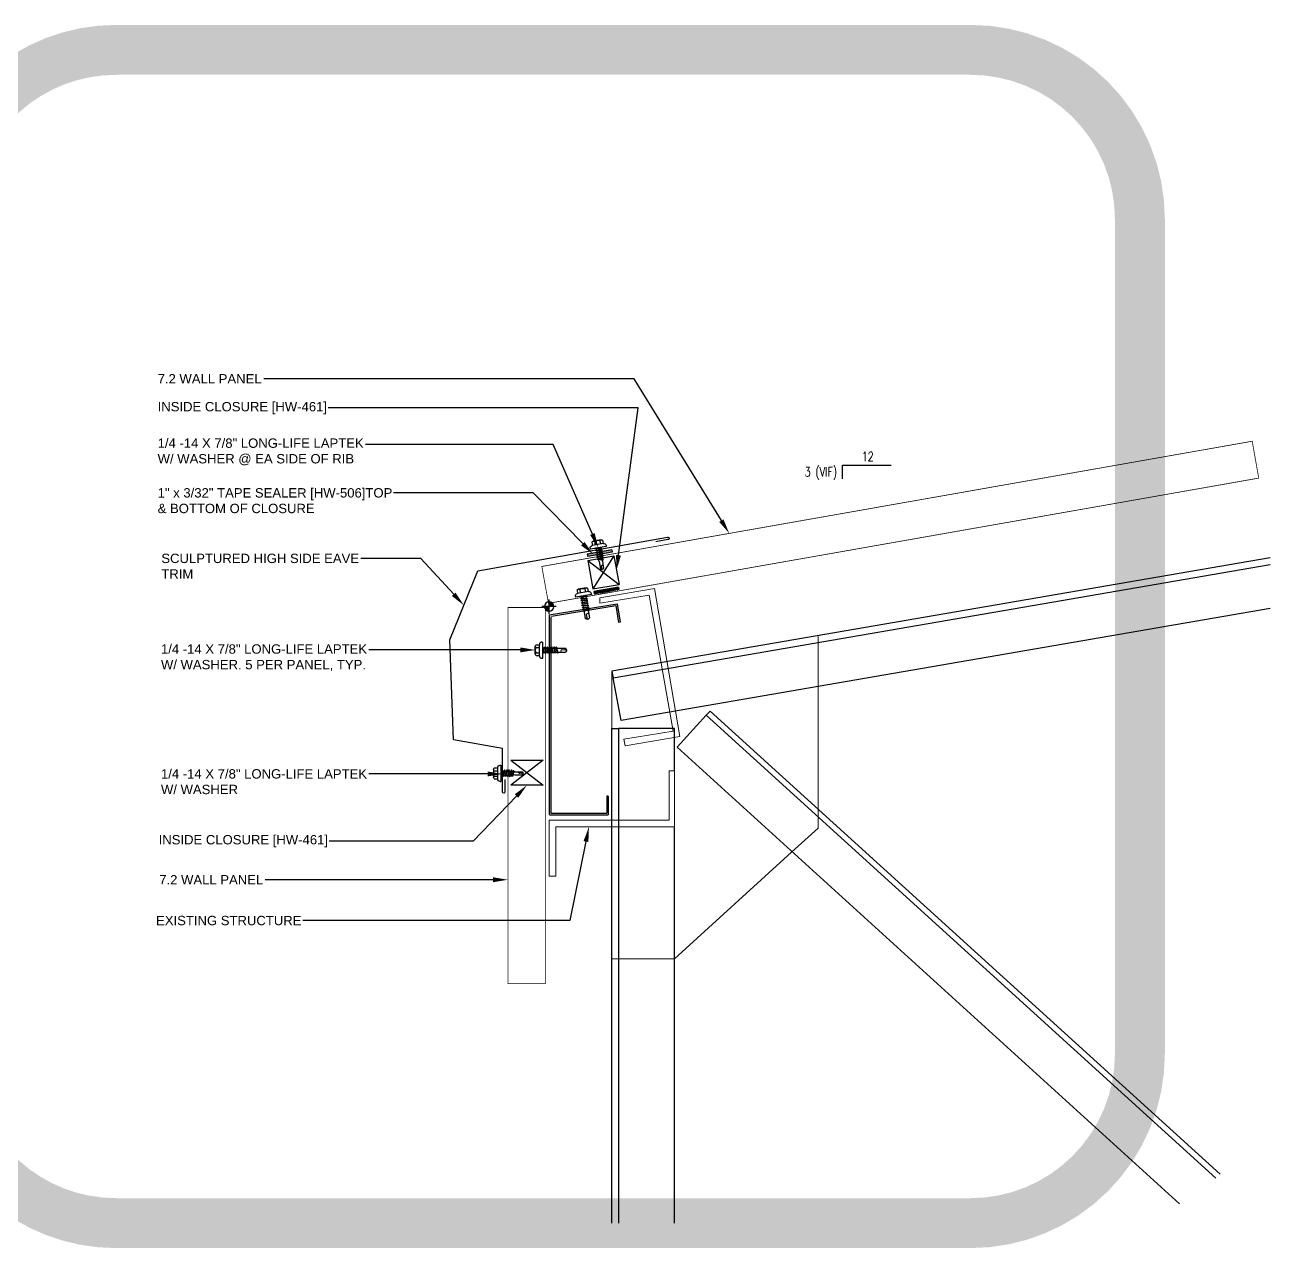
# Model space of a CAD drawing. Header units: inches. Extents: x -33163 to 19162, y -8858 to 30669.
# Drawn here: x -28416.47 to -28366.62, y -311.63 to -262.63 of the extents above; entities that cross this region are included whole.
import ezdxf
from ezdxf import colors
from ezdxf.entities.mleader import LeaderData, LeaderLine
from ezdxf.enums import TextEntityAlignment as Align
from ezdxf.math import Vec2, Vec3

# ---------------------------------------------------------------- set-up
doc = ezdxf.new("R2010")
doc.units = ezdxf.units.IN
doc.linetypes.add('HIDDEN2', pattern=[0.1875, 0.125, -0.0625])
doc.layers.add('07 - Roof Panels', color=6, linetype='Continuous', lineweight=30)
doc.layers.add('A-ANNO-SYMB-48', color=12, linetype='Continuous', lineweight=9)
for name, color, linetype in [('A-ANNO-DIMS-04', 12, 'Continuous'), ('CLOSURE', 8, 'Continuous'), ('FASTENER', 9, 'Continuous'), ('MARK', 1, 'Continuous'), ('SEALANT', 11, 'Continuous'), ('SECTION', 11, 'Continuous'), ('STLA', 12, 'Continuous'), ('TAPE', 9, 'Continuous'), ('TEXT', 7, 'Continuous'), ('TRIM', 4, 'Continuous'), ('TRUSS_Geometry', 12, 'Continuous')]:
    doc.layers.add(name, color=color, linetype=linetype)
doc.styles.add('Sheffield', font='arial.ttf', dxfattribs={"height": 0.175})
doc.styles.add('TEXT1', font='ROMANS.shx', dxfattribs={"width": 0.75, "height": 0.375})

# ---------------------------------------------------------------- blocks, each defined once
blk = doc.blocks.new('slopl1')
at = {"layer": 'MARK', "color": 6}
blk.add_lwpolyline([(0, 0), (0, 0.1367525903501203), (0.4871004271800828, 0.1367525903501203)], dxfattribs=at)
at = {"layer": 'MARK', "color": 2, "style": 'TEXT1', "width": 0.75}
blk.add_text('12', height=0.09375, dxfattribs=at).set_placement((0.1908952262828523, 0.1779031707440311))
blk.add_attdef('SLOPL1', text='', height=0.09375, dxfattribs=at).set_placement((-0.05491703184622815, 0.02434748881376726), align=Align.RIGHT)
blk = doc.blocks.new('A$C6938402A')
at = {"layer": 'TAPE'}
h = blk.add_hatch(dxfattribs=at)
h.set_pattern_fill('DOTS', color=256, scale=0.35, angle=270, style=0)
h.set_pattern_definition([(270, (-22.33236439101825, -26.37948669474498), (0.021875, -0.0109375), [0, -0.021875])])
h.paths.add_polyline_path([(-0.5632891269998694, -0.04012675334995918), (-0.5470096103435971, -0.1324524801948535), (0.4377981426686121, 0.04119569747206954), (0.4215186260123395, 0.1335214243169638)])
at = {"layer": 'SEALANT'}
for p, q in [((-0.5632891269998694, -0.04012675334995919), (0.4215186260123396, 0.1335214243169638)), ((-0.5470096103435971, -0.1324524801948535), (0.4377981426686119, 0.04119569747206953)), ((0.4215186260123396, 0.1335214243169638), (0.4377981426686119, 0.04119569747206953)), ((-0.5632891269998694, -0.04012675334995919), (-0.5470096103435971, -0.1324524801948535))]:
    blk.add_line(p, q, dxfattribs=at)
blk = doc.blocks.new('fz9')
at = {"layer": 'FASTENER'}
for p, q in [((-0.3239869099777284, 0.07118593604934631), (-0.3239869099777284, 0.03687668227666308)), ((-0.3239869099777284, 0.03687668227666308), (0.3239869099777355, 0.03687668227667018)), ((-0.223986909977727, 0.1711859360493477), (0.2153937419536316, 0.1711859360493477)), ((-0.2153937419536991, 0.3050714620366151), (-0.2153937419536991, 0.1711859360493477)), ((-0.1609646679306405, 0.3365750513696995), (0.1609646679305019, 0.3365750513696995)), ((-0.1392066887307823, -0.01595464254284451), (0.04582591967606753, 0.03687668227666308)), ((-0.1065355939074006, 0.3050714620366008), (-0.1065355939074006, 0.1711859360493477)), ((-0.1035412740826605, -0.03605399481664762), (0.139206688730793, 0.03325647204157178)), ((-0.08628439506888164, 0.03687668227666308), (0.0862843950688923, 0.03687668227666308)), ((-0.08628439506888164, 0.03687668227666308), (-0.08628439506888164, -0.0008440363058213052)), ((0.0862843950688923, 0.03687668227666308), (0.1327827852442898, 0.03687668227666308)), ((0.0862843950688923, 0.01814586580454858), (0.0862843950688923, -0.04246842597596867)), ((0.1065355939074077, 0.3050714620366008), (0.1065355939074077, 0.1711859360493477)), ((0.139206688730793, 0.03325647204156468), (0.1327827852442898, 0.03687668227666308)), ((0.2153937419536316, 0.3050714620365582), (0.2153937419536316, 0.1711859360493477)), ((0.3239869099776644, 0.07118593604935342), (0.3239869099776644, 0.03687668227666308)), ((-0.1035412740826605, -0.03605399481664762), (-0.1392066887307823, -0.01595464254284451)), ((-0.1392066887307823, -0.1068516327777118), (0.1035412740826676, -0.03754116591949952)), ((-0.1035412740826605, -0.1269509850515149), (-0.1392066887307823, -0.1068516327777118)), ((-0.1392066887307823, -0.1977486230125791), (0.1035412740826676, -0.1284381561543668)), ((-0.1035412740826605, -0.2178479752863822), (-0.1392066887307823, -0.1977486230125791)), ((-0.1392066887307823, -0.2886456132474464), (0.1035412740826676, -0.2193351463892341)), ((-0.1035412740826605, -0.3087449655212495), (-0.1392066887307823, -0.2886456132474464)), ((-0.1392066887307823, -0.3795426034823137), (0.1035412740826676, -0.3102321366241014)), ((-0.1035412740826605, -0.3996419557561168), (-0.1392066887307823, -0.3795426034823137)), ((-0.1392066887307823, -0.470439593717181), (0.1035412740826676, -0.4011291268589687)), ((-0.1035412740826605, -0.4905389459909841), (-0.1392066887307823, -0.470439593717181)), ((-0.1392066887307823, -0.5613365839520483), (0.1035412740826676, -0.492026117093836)), ((-0.1035412740826605, -0.1269509850515149), (0.139206688730793, -0.05764051819330263)), ((-0.1035412740826605, -0.2178479752863822), (0.139206688730793, -0.1485375084281699)), ((-0.1035412740826605, -0.3087449655212495), (0.139206688730793, -0.2394344986630372)), ((-0.1035412740826605, -0.3996419557561168), (0.139206688730793, -0.3303314888979045)), ((-0.1035412740826605, -0.4905389459909841), (0.139206688730793, -0.4212284791327718)), ((-0.08628439506888164, -0.03112673476017846), (-0.08628439506888164, -0.09174102654068861)), ((-0.08628439506888164, -0.1220237249950387), (-0.08628439506888164, -0.1826380167755559)), ((-0.08628439506888164, -0.212920715229906), (-0.08628439506888164, -0.2735350070104161)), ((-0.08628439506888164, -0.3038177054647804), (-0.08628439506888164, -0.3644319972452834)), ((-0.08628439506888164, -0.3947146956996406), (-0.08628439506888164, -0.4553289874801578)), ((-0.08628439506888164, -0.485611685934515), (-0.08628439506888164, -0.5462259777150251)), ((0.0862843950688923, -0.07275112443033294), (0.0862843950688923, -0.133365416210836)), ((0.0862843950688923, -0.1636481146651931), (0.0862843950688923, -0.2242624064457033)), ((0.0862843950688923, -0.2545451049000533), (0.0862843950688923, -0.3151593966805635)), ((0.0862843950688923, -0.3454420951349206), (0.0862843950688923, -0.4060563869154308)), ((0.0862843950688923, -0.436339085369795), (0.0862843950688923, -0.4969533771503052)), ((0.139206688730793, -0.05764051819330263), (0.1035412740826711, -0.03754116591949952)), ((0.139206688730793, -0.1485375084281699), (0.1035412740826711, -0.1284381561543668)), ((0.139206688730793, -0.2394344986630372), (0.1035412740826711, -0.2193351463892341)), ((0.139206688730793, -0.3303314888979045), (0.1035412740826711, -0.3102321366241014)), ((0.139206688730793, -0.4212284791327718), (0.1035412740826711, -0.4011291268589687)), ((0.139206688730793, -0.5121254693676391), (0.1035412740826711, -0.492026117093836)), ((-0.1035412740826605, -0.5814359362258514), (-0.1392066887307823, -0.5613365839520483)), ((-0.1035412740826605, -0.5814359362258514), (0.139206688730793, -0.5121254693676391)), ((-0.08628439506888164, -0.5765086761693752), (-0.08628439506888164, -0.868544316038502)), ((5.329070518200751e-15, -0.9293028917073229), (-0.08628439506888164, -0.868544316038502)), ((-0.001865008937125268, -0.9136800766730744), (0.01426312099517268, -0.727003105430164)), ((5.329070518200751e-15, -0.9293028917073229), (0.0862843950688923, -0.8685443160385162)), ((0.0862843950688923, -0.5272360756046623), (0.0862843950688923, -0.8685443160385091))]:
    blk.add_line(p, q, dxfattribs=at)
for centre, radius, start, end in [((-0.223986909977727, 0.07118593604934631), 0.1, 90.0000000000005, 180), ((-0.1609646679306405, 0.2738044223143987), 0.06277062905529672, 29.87541791658705, 150.1245820834162), ((-3.375077994860476e-14, 0.1410371533071171), 0.195594190122193, 56.99742822392973, 123.0025717760438), ((0.1609646679305019, 0.2738044223143987), 0.06277062905529672, 29.87541791658385, 150.1245820834129), ((0.2239869099776666, 0.07118593604935342), 0.1, 0, 90.00000000000081), ((-0.04603865864854662, -0.7388825388671378), 0.06146076445166339, 11.14454555051887, 130.9060011362953), ((0.05438377417666196, -0.9148879781117429), 0.05626175101849599, 55.45845230643774, 194.8453903687717)]:
    blk.add_arc(centre, radius, start, end, dxfattribs=at)
blk = doc.blocks.new('wp')
at = {"layer": 'SECTION'}
for p, q in [((-0.0958368052233709, 0), (0.0958368052233709, 0)), ((0, -0.0958368052233709), (0, 0.0958368052233709))]:
    blk.add_line(p, q, dxfattribs=at)
at = {"layer": 'SECTION', "const_width": 0.0625}
for points in [[(0, 0.03125, 0.4142135623730951), (-0.03125, 0, 1)], [(0, -0.03125, 0.4142135623730951), (0.03125, 0, 1)]]:
    blk.add_lwpolyline(points, format="xyb", dxfattribs=at)
at = {"layer": 'SECTION'}
blk.add_circle((0, 0), 0.0625, dxfattribs=at)
blk = doc.blocks.new('fz5')
at = {"layer": 'FASTENER'}
for p, q in [((-0.3257336523008476, 0.0711859360493392), (-0.3257336523008476, 0.03687668227665597)), ((-0.3257336523008476, 0.03687668227665597), (0.3222401676546127, 0.03687668227666308)), ((-0.2257336523008497, 0.1711859360493406), (0.2136469996305088, 0.1711859360493406)), ((-0.2171404842768219, 0.305071462036608), (-0.2171404842768219, 0.1711859360493406)), ((-0.1627114102537632, 0.3365750513696923), (0.1592179256073791, 0.3365750513696923)), ((-0.1409534310539051, -0.01403083081205381), (0.03734135838194774, 0.03687668227666308)), ((-0.1082823362305234, 0.3050714620365937), (-0.1082823362305234, 0.1711859360493406)), ((-0.1052880164057832, -0.03413018308585691), (0.1374599464076702, 0.03518028377235538)), ((-0.08803113739200441, 0.03687668227666308), (-0.08803113739200441, 0.001079775424969398)), ((-0.08803113739200441, 0.03687668227666308), (0.08453765274576597, 0.03687668227666308)), ((0.08453765274576597, 0.03687668227666308), (0.1344497620375265, 0.03687668227666308)), ((0.08453765274576952, 0.02006967753533218), (0.08453765274576952, -0.04054461424517797)), ((0.1047888515842885, 0.3050714620365937), (0.1047888515842885, 0.1711859360493406)), ((0.1374599464076702, 0.03518028377235538), (0.1344497620375265, 0.03687668227666308)), ((0.2136469996305088, 0.3050714620365511), (0.2136469996305088, 0.1711859360493406)), ((0.3222401676545417, 0.07118593604934631), (0.3222401676545417, 0.03687668227665597)), ((-0.1052880164057832, -0.03413018308585691), (-0.1409534310539051, -0.01403083081205381)), ((-0.1409534310539051, -0.1049278210469211), (0.1017945317595483, -0.03561735418870882)), ((-0.1052880164057832, -0.1250271733207242), (-0.1409534310539051, -0.1049278210469211)), ((-0.1409534310539051, -0.1958248112817884), (0.1017945317595483, -0.1265143444235761)), ((-0.1052880164057832, -0.2159241635555915), (-0.1409534310539051, -0.1958248112817884)), ((-0.1409534310539051, -0.2867218015166557), (0.1017945317595483, -0.2174113346584434)), ((-0.1052880164057832, -0.3068211537904588), (-0.1409534310539051, -0.2867218015166557)), ((-0.1409534310539051, -0.377618791751523), (0.1017945317595483, -0.3083083248933107)), ((-0.1052880164057832, -0.3977181440253261), (-0.1409534310539051, -0.377618791751523)), ((-0.1220416360769754, -0.4631160030395947), (0.0885005517078632, -0.4030010708293048)), ((-0.08637622142885348, -0.4832153553133978), (-0.1220416360769754, -0.4631160030395947)), ((-0.1052880164057832, -0.1250271733207242), (0.1374599464076702, -0.05571670646251192)), ((-0.1052880164057832, -0.2159241635555915), (0.1374599464076702, -0.1466136966973792)), ((-0.1052880164057832, -0.3068211537904588), (0.1374599464076702, -0.2375106869322465)), ((-0.1052880164057832, -0.3977181440253261), (0.1374599464076702, -0.3284076771671138)), ((-0.08803113739200441, -0.02920292302938776), (-0.08803113739200441, -0.0898172148098979)), ((-0.08803113739200441, -0.1200999132642551), (-0.08803113739200441, -0.1807142050447652)), ((-0.08382277888452094, -0.2704096062344377), (-0.08803113739200441, -0.2109969034991224)), ((-0.08637622142885348, -0.4832153553133978), (0.1241659663559851, -0.4231004231031079)), ((-0.07751193847176907, -0.3595046975359182), (-0.08172029697924543, -0.3000919948005958)), ((-0.0712010980590243, -0.4485997888373987), (-0.07540945656649356, -0.3891870861020834)), ((-0.06646003862478622, -0.5155330489947829), (-0.06909861615374169, -0.4782821774035568)), ((0.06299154628657178, -0.5151802129509093), (0.06838567524350125, -0.439027057352412)), ((0.07057495566764871, -0.4081192659146922), (0.07495705135898234, -0.3462537788835007)), ((0.0771463317831298, -0.3153459874457738), (0.08152842747447053, -0.2534805004145895)), ((0.08371770789861799, -0.2225727089768625), (0.08453765274576952, -0.2109969034991224)), ((0.08453765274576952, -0.07082731269954223), (0.08453765274576952, -0.1314416044800453)), ((0.08453765274576952, -0.1617243029344024), (0.08453765274576952, -0.2109969034991224)), ((0.1241659663559851, -0.4231004231031079), (0.0885005517078632, -0.4030010708293048)), ((0.1374599464076702, -0.05571670646251192), (0.1017945317595483, -0.03561735418870882)), ((0.1374599464076702, -0.1466136966973792), (0.1017945317595483, -0.1265143444235761)), ((0.1374599464076702, -0.2375106869322465), (0.1017945317595483, -0.2174113346584434)), ((0.1374599464076702, -0.3284076771671138), (0.1017945317595483, -0.3083083248933107)), ((-0.06646003862478622, -0.5155330489947829), (-0.06646003862478622, -0.819984783339244)), ((-0.001746742323117445, -0.8655537150908543), (-0.06646003862478622, -0.819984783339244)), ((-0.003145499025965393, -0.8538366038151679), (0.008950598423258072, -0.7138288753829869)), ((-0.001746742323117445, -0.8655537150908543), (0.06296655397855133, -0.8199847833392511)), ((0.06296655397855133, -0.5158867690668529), (0.06296655397855133, -0.819984783339244))]:
    blk.add_line(p, q, dxfattribs=at)
for centre, radius, start, end in [((-0.2257336523008497, 0.0711859360493392), 0.1, 90.0000000000005, 180), ((-0.1627114102537632, 0.2738044223143916), 0.06277062905529672, 29.87541791658705, 150.1245820834162), ((-0.001746742323156525, 0.14103715330711), 0.195594190122193, 56.99742822392973, 123.0025717760438), ((0.1592179256073791, 0.2738044223143916), 0.06277062905529672, 29.87541791658385, 150.1245820834129), ((0.2222401676545402, 0.07118593604934631), 0.1, 0, 90.00000000000081), ((-0.03627573630953052, -0.7227384504607173), 0.04609557333874754, 11.14454555051887, 130.9060011362953), ((0.03904108830937147, -0.8547425298941675), 0.04219631326387199, 55.45845230643774, 194.8453903687717), ((0.07296655397854934, -0.5158867690668529), 0.01, 175.9483557626219, 180)]:
    blk.add_arc(centre, radius, start, end, dxfattribs=at)

msp = doc.modelspace()

# ---------------------------------------------------------------- linework, layer by layer
at = {"layer": '07 - Roof Panels'}
for points, const_width in [([(-28395.51004021498, -285.8031101143757), (-28367.07149769934, -280.7886277768399), (-28367.33196996584, -279.3114161473219), (-28395.77639419255, -284.3269355892104)], 0.02999999999999999), ([(-28395.63184535292, -301.0347667149787), (-28395.63184535292, -285.9710674069853), (-28397.13184535292, -285.9710677388053), (-28397.13184535292, -301.0347667149787)], 0.03)]:
    msp.add_lwpolyline(points, close=True, dxfattribs=dict(at, const_width=const_width))
at = {"layer": 'A-ANNO-SYMB-48', "linetype": 'HIDDEN2', "const_width": 2, "flags": 128}
msp.add_lwpolyline([(-28419.60187610607, -270.4141743444279), (-28419.60187610607, -303.8515537685971, 0.4142135623730958), (-28412.82187610606, -310.6315537685959), (-28378.60963331084, -310.6315537685959, 0.4142135623730943), (-28371.82963331084, -303.8515537685971), (-28371.82963331084, -270.4141743444279, 0.414213562373095), (-28378.60963331084, -263.6341743444291), (-28412.82187610606, -263.6341743444291, 0.414213562373095)], format="xyb", close=True, dxfattribs=at)
at = {"layer": 'CLOSURE'}
for p, q in [((-28393.93274696444, -284.0872009316178), (-28392.88701015578, -283.9028093175317)), ((-28393.93274696444, -284.0872009316178), (-28392.68555272778, -285.045331166372)), ((-28393.93274696444, -284.0872009316178), (-28393.73128953644, -285.229722780458)), ((-28392.88701015578, -283.9028093175317), (-28393.73128953644, -285.229722780458)), ((-28392.88701015578, -283.9028093175317), (-28392.68555272778, -285.045331166372)), ((-28393.73128953644, -285.229722780458), (-28392.68555272778, -285.045331166372)), ((-28397.02057137835, -292.0909044900751), (-28395.72806306223, -292.0909044900751)), ((-28395.72806306223, -292.0909044900751), (-28397.02057137835, -293.0909044900751)), ((-28397.02057137835, -292.0909044900751), (-28395.72806306223, -293.0909044900751)), ((-28395.72806306223, -293.0909044900751), (-28397.02057137835, -293.0909044900751))]:
    msp.add_line(p, q, dxfattribs=at)
at = {"layer": 'STLA'}
for p, q in [((-28395.47617108215, -286.2641226128944), (-28392.76246870717, -285.8187919266966)), ((-28395.39254846304, -286.3137357476644), (-28392.81402260919, -285.8905881326336)), ((-28392.81402260919, -285.8905881326336), (-28392.70268993764, -286.5690137263755)), ((-28392.76246870717, -285.8187919266966), (-28392.64101488367, -286.5588925744178)), ((-28395.47617108215, -286.2641226128944), (-28395.47617108215, -294.2641226128944)), ((-28395.41367108215, -286.3386072124316), (-28395.41367108215, -294.2116788859458)), ((-28392.64101488367, -286.5588925744178), (-28392.70268993764, -286.5690137263755)), ((-28393.1776753289, -293.5243452045415), (-28393.17769873574, -294.2118452041441)), ((-28393.11517532893, -293.5243473324372), (-28393.1776753289, -293.5243452045415)), ((-28393.11517532893, -293.5243473324372), (-28393.11520086367, -294.2743473320024)), ((-28395.46611693696, -294.274177100393), (-28393.11520086367, -294.2743473320024)), ((-28395.41367108215, -294.2116788859457), (-28393.17769873574, -294.2118452041441))]:
    msp.add_line(p, q, dxfattribs=at)
at = {"layer": 'TRIM'}
msp.add_lwpolyline([(-28397.25305203908, -292.8633394520343), (-28397.25305203908, -293.3633394520343, -0.9204774133331328), (-28397.34680203908, -293.3633394520343), (-28397.34680203908, -291.6133394520343), (-28399.3164175451, -291.2660430967004), (-28399.45601553191, -287.2684797886241), (-28398.33721564873, -284.4993529061658), (-28390.74143523722, -283.1600118800822, -1.163718584525866), (-28390.72515572056, -283.2523376069266), (-28391.21755959707, -283.3391616957603)], format="xyb", dxfattribs=at)
at = {"layer": 'TRUSS_Geometry', "lineweight": 25}
for points in [[(-28366.61594110965, -283.9762875041733), (-28392.97633700014, -288.5198265306617), (-28392.92303300014, -288.7865095306624)], [(-28366.61594110965, -286.0117592268343), (-28392.6029646668, -290.4931745306621), (-28392.92303300014, -288.7865095306624), (-28366.61594110965, -284.252148170156)], [(-28392.97633700014, -310.6315537685959), (-28392.97633700014, -290.8131615306629), (-28392.70965400014, -290.8131615306629)], [(-28390.4696636668, -292.5198265306626), (-28390.4696636668, -290.8131615306629), (-28392.70965400014, -290.8131615306629), (-28392.70965400014, -310.6315537685959)], [(-28390.4696636668, -310.6315537685959), (-28390.4696636668, -294.7598168639952)]]:
    msp.add_lwpolyline(points, dxfattribs=at)
at = {"layer": 'TRUSS_Geometry', "lineweight": 18}
for points in [[(-28391.26965831958, -285.213186061912), (-28390.25632498625, -291.1331860619121), (-28392.44299165292, -291.5065190619125), (-28392.49632498625, -291.2398527285786), (-28390.52299165291, -290.9198530619124), (-28391.48299165292, -285.4798527285784), (-28393.45632498625, -285.799852728579), (-28393.45632498625, -285.5865193952459)], [(-28390.4696636668, -294.7598168639952), (-28395.21632700014, -294.7598168639952), (-28395.21632700014, -296.7331648639956), (-28395.48301000014, -296.7331648639956), (-28395.48301000014, -294.4931745306621), (-28390.68296133347, -294.4931745306621), (-28390.68296133347, -292.5198265306626), (-28390.4696636668, -292.5198265306626)]]:
    msp.add_lwpolyline(points, close=True, dxfattribs=at)
at = {"layer": 'TRUSS_Geometry', "lineweight": 13}
for points in [[(-28384.70965400014, -287.1331485306619), (-28384.70965400014, -289.1598411973291), (-28384.70965400014, -294.0131535306618), (-28384.70965400014, -294.813161530662), (-28385.77630433347, -295.7731631973284), (-28390.4696636668, -300.0398461973291), (-28392.97633700014, -300.0398461973291)], [(-28392.97633700014, -288.5198265306617), (-28392.97633700014, -290.8131615306629)], [(-28368.62173824783, -308.6656359276549), (-28389.02964100014, -290.1198428639955), (-28389.18963433347, -290.2798365306617)], [(-28370.24351738636, -309.8541052818091), (-28390.36297433347, -291.5598251973288), (-28389.18963433347, -290.2798365306617), (-28368.79109751313, -308.8278792655428)]]:
    msp.add_lwpolyline(points, dxfattribs=at)

# ---------------------------------------------------------------- block references
at = {"layer": 'FASTENER', "xscale": -1}
for name, p, rotation in [('fz5', (-28393.50814131896, -283.6140115590903), 9.999999999978142), ('fz9', (-28394.10123306508, -285.5394148513993), 9.999999999978142), ('fz5', (-28397.37422283662, -292.6165267055536), 90.00000000000017)]:
    msp.add_blockref(name, p, dxfattribs=dict(at, rotation=rotation))
at = {"layer": 'FASTENER', "rotation": 90.00000000000001}
msp.add_blockref('fz9', (-28395.70167360826, -287.6799501341884), dxfattribs=at)
at = {"layer": 'MARK', "xscale": 4, "yscale": 4, "zscale": 4}
msp.add_blockref('slopl1', (-28383.73148212066, -280.8210187523161), dxfattribs=at).add_auto_attribs({'SLOPL1': '3 (VIF)'})
at = {"layer": 'TEXT', "xscale": -1, "rotation": 19.99999999997787}
for p in [(-28393.51441133398, -283.82072126275), (-28393.25065287906, -285.3165697929459)]:
    msp.add_blockref('A$C6938402A', p, dxfattribs=at)
at = {"layer": 'TEXT', "xscale": -3, "yscale": 3, "zscale": 3}
msp.add_blockref('wp', (-28395.48301000014, -285.9325387878622), dxfattribs=at)

# ---------------------------------------------------------------- leaders
at = {"layer": 'A-ANNO-DIMS-04'}
ml = msp.add_multileader_mtext('Standard', dxfattribs=at)
ml.set_content('\\A1;7.2 WALL PANEL', color=256, style='Sheffield')
ml.set_leader_properties()
ml.build(insert=Vec2(0, 0))
ml.multileader.update_dxf_attribs({"dogleg_length": 0.5, "arrow_head_size": 0.6})
ctx = ml.context
ctx.base_point, ctx.char_height, ctx.arrow_head_size, ctx.landing_gap_size, ctx.plane_origin = Vec3(-28411.28366631176, -276.8110374214884), 0.375, 0.6, 0.125, Vec3(-28395.04191897556, -278.7105802756467)
notes = []
notes.append((ctx, [(0, (1, 1, 0), (-28392.0779332066, -276.8110374214884), (-1, 0), 14.83533747077917, [(0, [(-28388.27220938192, -283.0037453388729)], 0, [])])]))
ctx.mtext.insert, ctx.mtext.width, ctx.mtext.flow_direction = Vec3(-28411.15866631176, -276.6235374214884), 5.559787292148258, 5
ml = msp.add_multileader_mtext('Standard', dxfattribs=at)
ml.set_content('\\A1;INSIDE CLOSURE [HW-461]', color=256, style='Sheffield')
ml.set_leader_properties()
ml.build(insert=Vec2(0, 0))
ml.multileader.update_dxf_attribs({"dogleg_length": 0.5, "arrow_head_size": 0.6})
ctx = ml.context
ctx.base_point, ctx.char_height, ctx.arrow_head_size, ctx.landing_gap_size, ctx.plane_origin = Vec3(-28411.28366631176, -277.9791212587297), 0.375, 0.6, 0.125, Vec3(-28395.42392739242, -282.0629278741161)
notes.append((ctx, [(0, (1, 1, 0), (-28391.92308193372, -277.9791212587297), (-1, 0), 12.41072080368639, [(0, [(-28392.78628144178, -284.4740702419518)], 0, [])])]))
ctx.mtext.insert, ctx.mtext.width, ctx.mtext.flow_direction = Vec3(-28411.15866631176, -277.7395663474064), 7.00542006784076, 5
ml = msp.add_multileader_mtext('Standard', dxfattribs=at)
ml.set_content('1/4 -14 X 7/8" LONG-LIFE LAPTEK W/ WASHER @ EA SIDE OF RIB', color=256, style='Sheffield')
ml.set_leader_properties()
ml.build(insert=Vec2(0, 0))
ml.multileader.update_dxf_attribs({"dogleg_length": 0.5, "arrow_head_size": 0.6})
ctx = ml.context
ctx.base_point, ctx.char_height, ctx.arrow_head_size, ctx.landing_gap_size, ctx.plane_origin = Vec3(-28411.28366631176, -279.442602816104), 0.375, 0.6, 0.125, Vec3(-28388.72727006227, -282.7342848846901)
notes.append((ctx, [(0, (1, 1, 0), (-28395.31701059438, -279.442602816104), (-1, 0), 7.523442893376966, [(0, [(-28393.51282468226, -283.5773917978576)], 0, [])])]))
ctx.mtext.insert, ctx.mtext.width, ctx.mtext.flow_direction = Vec3(-28411.15866631176, -279.1999783277002), 8.425965759214932, 5
ml = msp.add_multileader_mtext('Standard', dxfattribs=at)
ml.set_content('1" x 3/32" TAPE SEALER [HW-506]TOP & BOTTOM OF CLOSURE', color=256, style='Sheffield')
ml.set_leader_properties()
ml.build(insert=Vec2(0, 0))
ml.multileader.update_dxf_attribs({"dogleg_length": 0.5, "arrow_head_size": 0.6})
ctx = ml.context
ctx.base_point, ctx.char_height, ctx.arrow_head_size, ctx.landing_gap_size, ctx.plane_origin = Vec3(-28411.28366631176, -281.3827104517475), 0.375, 0.6, 0.125, Vec3(-28388.72727006227, -284.6743925203335)
notes.append((ctx, [(0, (1, 1, 0), (-28396.12409479854, -281.3827104517475), (-1, 0), 5.591870285396624, [(0, [(-28393.71821369138, -283.8428667786939)], 0, [])])]))
ctx.mtext.insert, ctx.mtext.width, ctx.mtext.flow_direction = Vec3(-28411.15866631176, -281.1908618842168), 9.692793258126812, 5
ml = msp.add_multileader_mtext('Standard', dxfattribs=at)
ml.set_content('SCULPTURED HIGH SIDE EAVE TRIM', color=256, style='Sheffield')
ml.set_leader_properties()
ml.build(insert=Vec2(0, 0))
ml.multileader.update_dxf_attribs({"dogleg_length": 0.5, "arrow_head_size": 0.6})
ctx = ml.context
ctx.base_point, ctx.char_height, ctx.arrow_head_size, ctx.landing_gap_size, ctx.plane_origin = Vec3(-28411.13660611142, -284.0033236809977), 0.375, 0.6, 0.125, Vec3(-28388.72727006227, -287.2950057495838)
notes.append((ctx, [(0, (1, 1, 0), (-28400.62379594037, -284.0033236809977), (-1, 0), 2.396507306112369, [(0, [(-28398.89661559032, -285.8839163473949)], 0, [])])]))
ctx.mtext.insert, ctx.mtext.width, ctx.mtext.flow_direction = Vec3(-28411.01160611142, -283.8158236809977), 8.425965759214932, 5
ml = msp.add_multileader_mtext('Standard', dxfattribs=at)
ml.set_content('1/4 -14 X 7/8" LONG-LIFE LAPTEK W/ WASHER. 5 PER PANEL, TYP.', color=256, style='Sheffield')
ml.set_leader_properties()
ml.build(insert=Vec2(0, 0))
ml.multileader.update_dxf_attribs({"dogleg_length": 0.5, "arrow_head_size": 0.6})
ctx = ml.context
ctx.base_point, ctx.char_height, ctx.arrow_head_size, ctx.landing_gap_size, ctx.plane_origin = Vec3(-28411.15037701233, -287.6709302152594), 0.375, 0.6, 0.125, Vec3(-28388.72727006227, -290.9626122838455)
notes.append((ctx, [(0, (1, 1, 0), (-28400.31065688221, -287.6709302152594), (-1, 0), 2.396507306112369, [(0, [(-28396.03824865963, -287.6709302152594)], 0, [])])]))
ctx.mtext.insert, ctx.mtext.width, ctx.mtext.flow_direction = Vec3(-28411.02537701233, -287.4463394922035), 8.425965759214932, 5
ml = msp.add_multileader_mtext('Standard', dxfattribs=at)
ml.set_content('1/4 -14 X 7/8" LONG-LIFE LAPTEK W/ WASHER', color=256, style='Sheffield')
ml.set_leader_properties()
ml.build(insert=Vec2(0, 0))
ml.multileader.update_dxf_attribs({"dogleg_length": 0.5, "arrow_head_size": 0.6})
ctx = ml.context
ctx.base_point, ctx.char_height, ctx.arrow_head_size, ctx.landing_gap_size, ctx.plane_origin = Vec3(-28411.15037701233, -292.6384512267766), 0.375, 0.6, 0.125, Vec3(-28388.72727006227, -295.9301332953627)
notes.append((ctx, [(0, (1, 1, 0), (-28400.31065688221, -292.6384512267766), (-1, 0), 2.396507306112369, [(0, [(-28397.34680203908, -292.6384512267766)], 0, [])])]))
ctx.mtext.insert, ctx.mtext.width, ctx.mtext.flow_direction = Vec3(-28411.02537701233, -292.4477537506511), 8.425965759214932, 5
ml = msp.add_multileader_mtext('Standard', dxfattribs=at)
ml.set_content('\\A1;INSIDE CLOSURE [HW-461]', color=256, style='Sheffield')
ml.set_leader_properties()
ml.build(insert=Vec2(0, 0))
ml.multileader.update_dxf_attribs({"dogleg_length": 0.5, "arrow_head_size": 0.6})
ctx = ml.context
ctx.base_point, ctx.char_height, ctx.arrow_head_size, ctx.landing_gap_size, ctx.plane_origin = Vec3(-28411.24378703153, -295.3247244550148), 0.375, 0.6, 0.125, Vec3(-28395.42392739242, -299.4085310704012)
notes.append((ctx, [(0, (1, 1, 0), (-28398.51899563702, -295.3247244550148), (-1, 0), 5.774927820165146, [(0, [(-28396.37431722029, -293.0909044900751)], 0, [])])]))
ctx.mtext.insert, ctx.mtext.width, ctx.mtext.flow_direction = Vec3(-28411.11878703153, -295.0851695436914), 7.00542006784076, 5
ml = msp.add_multileader_mtext('Standard', dxfattribs=at)
ml.set_content('\\A1;EXISTING STRUCTURE', color=256, style='Sheffield')
ml.set_leader_properties()
ml.build(insert=Vec2(0, 0))
ml.multileader.update_dxf_attribs({"dogleg_length": 0.5, "arrow_head_size": 0.6})
ctx = ml.context
ctx.base_point, ctx.char_height, ctx.arrow_head_size, ctx.landing_gap_size, ctx.plane_origin = Vec3(-28411.34646095257, -298.5136463450472), 0.375, 0.6, 0.125, Vec3(-28395.4108301628, -300.4131891992055)
notes.append((ctx, [(0, (1, 1, 0), (-28394.65329136886, -298.5136463450472), (-1, 0), 10.69154952914568, [(0, [(-28393.88932898248, -294.7598168639952)], 0, [])])]))
ctx.mtext.insert, ctx.mtext.width, ctx.mtext.flow_direction = Vec3(-28411.22146095257, -298.3229488689216), 6.565153603644148, 5
ml = msp.add_multileader_mtext('Standard', dxfattribs=at)
ml.set_content('\\A1;7.2 WALL PANEL', color=256, style='Sheffield')
ml.set_leader_properties()
ml.build(insert=Vec2(0, 0))
ml.multileader.update_dxf_attribs({"dogleg_length": 0.5, "arrow_head_size": 0.6})
ctx = ml.context
ctx.base_point, ctx.char_height, ctx.arrow_head_size, ctx.landing_gap_size, ctx.plane_origin = Vec3(-28411.22003121348, -296.8765618264151), 0.375, 0.6, 0.125, Vec3(-28395.04191897556, -298.7761046805734)
notes.append((ctx, [(0, (1, 1, 0), (-28406.00096293347, -296.8765618264151), (-1, 0), 0.8486726456309839, [(0, [(-28397.13184535292, -296.8765618264151)], 0, [])])]))
ctx.mtext.insert, ctx.mtext.width, ctx.mtext.flow_direction = Vec3(-28411.09503121348, -296.6890618264151), 5.559787292148258, 5
for ctx, leaders in notes:
    for number, flags, end, landing, length, lines in leaders:
        leader = LeaderData()
        leader.index, (leader.has_last_leader_line, leader.has_dogleg_vector, leader.attachment_direction) = number, flags
        leader.last_leader_point, leader.dogleg_vector, leader.dogleg_length = Vec3(end), Vec3(landing), length
        for number, points, colour, breaks in lines:
            line = LeaderLine()
            line.index, line.vertices, line.color, line.breaks = number, Vec3.list(points), colors.encode_raw_color(colour), breaks
            leader.lines.append(line)
        ctx.leaders.append(leader)

doc.saveas('drawing.dxf')
